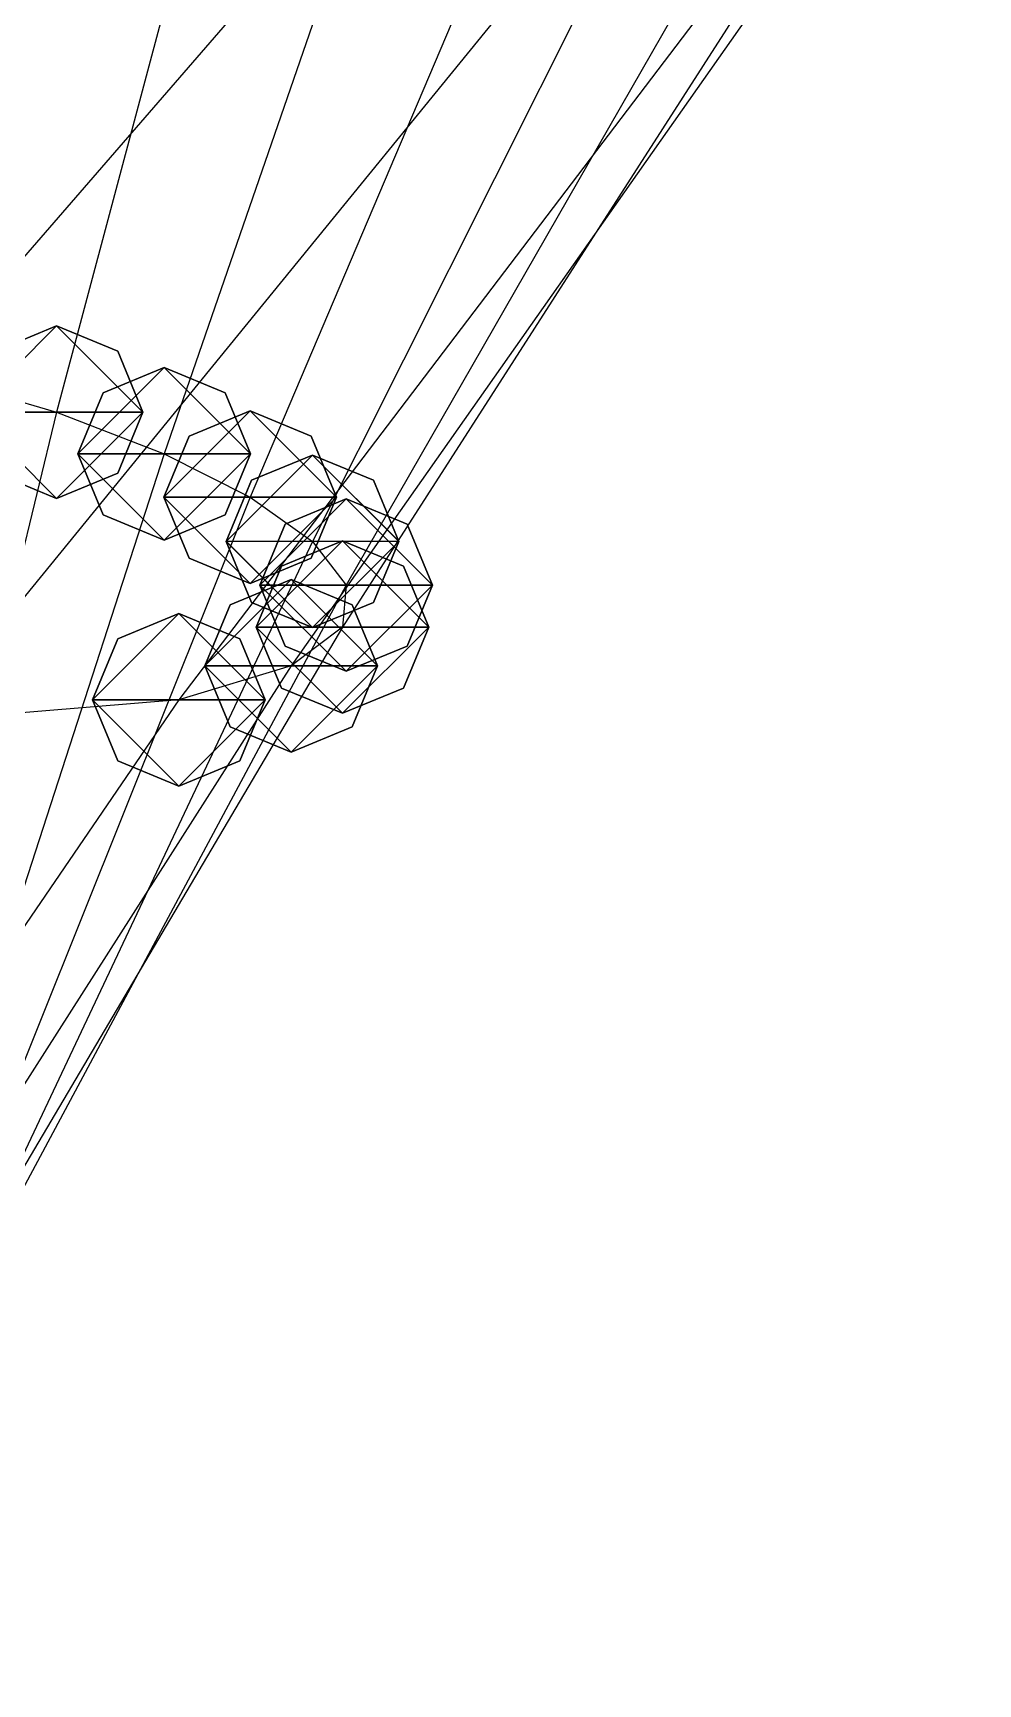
# Model space of a CAD drawing. Header units: metres. Extents: x -59 to 99, y -54 to 55.
# Drawn here: x 25.87 to 36.82, y -29.39 to -10.26 of the extents above; entities that cross this region are included whole.
import ezdxf

# ---------------------------------------------------------------- set-up
doc = ezdxf.new("R2010")
doc.units = ezdxf.units.M

msp = doc.modelspace()

# ---------------------------------------------------------------- linework, layer by layer
for p, q in [((29.10085, -3.53545, -202.7297), (26.142199, -14.653076, -203.01334)), ((31.244015, -3.9780731, -196.3892), (27.388453, -15.134903, -196.11154)), ((33.139343, -4.443886, -189.7119), (28.38472, -15.638008, -188.90099)), ((34.739143, -4.9197845, -182.89546), (29.107183, -16.149452, -181.57664)), ((35.963688, -5.3925095, -176.12723), (29.495657, -16.656006, -174.32654)), ((36.70185, -5.84824, -169.59656), (29.455252, -17.14273, -167.35545)), ((36.817566, -6.2733307, -163.50204), (28.858372, -17.592667, -160.90729)), ((36.171356, -6.654438, -158.0419), (27.556458, -17.986053, -155.27017)), ((36.171356, -6.654438, -158.0419), (27.556458, -17.986053, -155.27017)), ((33.809322, -6.9254875, -154.161), (24.594818, -18.228828, -151.794)), ((30.706795, -7.145878, -150.99583), (20.948685, -18.409348, -149.20023)), ((26.142199, -13.653076, -203.01317), (25.435091, -13.94597, -203.01321)), ((26.142199, -13.653076, -203.01317), (25.435091, -13.94597, -203.01321)), ((26.142199, -13.653076, -203.01317), (25.435091, -13.94597, -203.01321)), ((26.142199, -13.653076, -203.01317), (25.435091, -13.94597, -203.01321)), ((26.849306, -13.94597, -203.01321), (26.142199, -13.653076, -203.01317)), ((26.849306, -13.94597, -203.01321), (26.142199, -13.653076, -203.01317)), ((26.849306, -13.94597, -203.01321), (26.142199, -13.653076, -203.01317)), ((26.849306, -13.94597, -203.01321), (26.142199, -13.653076, -203.01317)), ((27.142199, -14.653076, -203.01334), (26.849306, -13.94597, -203.01321)), ((27.142199, -14.653076, -203.01334), (26.849306, -13.94597, -203.01321)), ((27.142199, -14.653076, -203.01334), (26.849306, -13.94597, -203.01321)), ((27.142199, -14.653076, -203.01334), (26.849306, -13.94597, -203.01321)), ((27.388453, -14.134903, -196.11137), (26.681345, -14.427796, -196.11142)), ((27.388453, -14.134903, -196.11137), (26.681345, -14.427796, -196.11142)), ((27.388453, -14.134903, -196.11137), (26.681345, -14.427796, -196.11142)), ((27.388453, -14.134903, -196.11137), (26.681345, -14.427796, -196.11142)), ((28.09556, -14.427796, -196.11142), (27.388453, -14.134903, -196.11137)), ((28.09556, -14.427796, -196.11142), (27.388453, -14.134903, -196.11137)), ((28.09556, -14.427796, -196.11142), (27.388453, -14.134903, -196.11137)), ((28.09556, -14.427796, -196.11142), (27.388453, -14.134903, -196.11137)), ((24.628006, -14.207855, -209.383), (26.142199, -14.653076, -203.01334)), ((26.681345, -14.427796, -196.11142), (26.388453, -15.134903, -196.11154)), ((26.681345, -14.427796, -196.11142), (26.388453, -15.134903, -196.11154)), ((26.681345, -14.427796, -196.11142), (26.388453, -15.134903, -196.11154)), ((26.681345, -14.427796, -196.11142), (26.388453, -15.134903, -196.11154)), ((28.388453, -15.134903, -196.11154), (28.09556, -14.427796, -196.11142)), ((28.388453, -15.134903, -196.11154), (28.09556, -14.427796, -196.11142)), ((28.388453, -15.134903, -196.11154), (28.09556, -14.427796, -196.11142)), ((28.388453, -15.134903, -196.11154), (28.09556, -14.427796, -196.11142)), ((26.142199, -14.653076, -203.01334), (23.448814, -25.732239, -203.83038)), ((26.142199, -14.653076, -203.01334), (27.388453, -15.134903, -196.11154)), ((26.849306, -15.360183, -203.01346), (27.142199, -14.653076, -203.01334)), ((26.849306, -15.360183, -203.01346), (27.142199, -14.653076, -203.01334)), ((26.849306, -15.360183, -203.01346), (27.142199, -14.653076, -203.01334)), ((26.849306, -15.360183, -203.01346), (27.142199, -14.653076, -203.01334)), ((28.38472, -14.638008, -188.90082), (27.677612, -14.930902, -188.90086)), ((28.38472, -14.638008, -188.90082), (27.677612, -14.930902, -188.90086)), ((28.38472, -14.638008, -188.90082), (27.677612, -14.930902, -188.90086)), ((28.38472, -14.638008, -188.90082), (27.677612, -14.930902, -188.90086)), ((29.091827, -14.930902, -188.90086), (28.38472, -14.638008, -188.90082)), ((29.091827, -14.930902, -188.90086), (28.38472, -14.638008, -188.90082)), ((29.091827, -14.930902, -188.90086), (28.38472, -14.638008, -188.90082)), ((29.091827, -14.930902, -188.90086), (28.38472, -14.638008, -188.90082)), ((27.677612, -14.930902, -188.90086), (27.38472, -15.638008, -188.90099)), ((27.677612, -14.930902, -188.90086), (27.38472, -15.638008, -188.90099)), ((27.677612, -14.930902, -188.90086), (27.38472, -15.638008, -188.90099)), ((27.677612, -14.930902, -188.90086), (27.38472, -15.638008, -188.90099)), ((29.38472, -15.638008, -188.90099), (29.091827, -14.930902, -188.90086)), ((29.38472, -15.638008, -188.90099), (29.091827, -14.930902, -188.90086)), ((29.38472, -15.638008, -188.90099), (29.091827, -14.930902, -188.90086)), ((29.38472, -15.638008, -188.90099), (29.091827, -14.930902, -188.90086)), ((27.388453, -15.134903, -196.11154), (23.780422, -26.268799, -196.1437)), ((26.388453, -15.134903, -196.11154), (26.681345, -15.84201, -196.11166)), ((26.388453, -15.134903, -196.11154), (26.681345, -15.84201, -196.11166)), ((26.388453, -15.134903, -196.11154), (26.681345, -15.84201, -196.11166)), ((26.388453, -15.134903, -196.11154), (26.681345, -15.84201, -196.11166)), ((27.388453, -15.134903, -196.11154), (28.38472, -15.638008, -188.90099)), ((28.09556, -15.84201, -196.11166), (28.388453, -15.134903, -196.11154)), ((28.09556, -15.84201, -196.11166), (28.388453, -15.134903, -196.11154)), ((28.09556, -15.84201, -196.11166), (28.388453, -15.134903, -196.11154)), ((28.09556, -15.84201, -196.11166), (28.388453, -15.134903, -196.11154)), ((29.107183, -15.149452, -181.57648), (28.400076, -15.442346, -181.57652)), ((29.107183, -15.149452, -181.57648), (28.400076, -15.442346, -181.57652)), ((29.107183, -15.149452, -181.57648), (28.400076, -15.442346, -181.57652)), ((29.107183, -15.149452, -181.57648), (28.400076, -15.442346, -181.57652)), ((29.814291, -15.442346, -181.57652), (29.107183, -15.149452, -181.57648)), ((29.814291, -15.442346, -181.57652), (29.107183, -15.149452, -181.57648)), ((29.814291, -15.442346, -181.57652), (29.107183, -15.149452, -181.57648)), ((29.814291, -15.442346, -181.57652), (29.107183, -15.149452, -181.57648)), ((25.435091, -15.360183, -203.01346), (26.142199, -15.653076, -203.0135)), ((25.435091, -15.360183, -203.01346), (26.142199, -15.653076, -203.0135)), ((25.435091, -15.360183, -203.01346), (26.142199, -15.653076, -203.0135)), ((25.435091, -15.360183, -203.01346), (26.142199, -15.653076, -203.0135)), ((26.142199, -15.653076, -203.0135), (26.849306, -15.360183, -203.01346)), ((26.142199, -15.653076, -203.0135), (26.849306, -15.360183, -203.01346)), ((26.142199, -15.653076, -203.0135), (26.849306, -15.360183, -203.01346)), ((26.142199, -15.653076, -203.0135), (26.849306, -15.360183, -203.01346)), ((28.400076, -15.442346, -181.57652), (28.107183, -16.149452, -181.57664)), ((28.400076, -15.442346, -181.57652), (28.107183, -16.149452, -181.57664)), ((28.400076, -15.442346, -181.57652), (28.107183, -16.149452, -181.57664)), ((28.400076, -15.442346, -181.57652), (28.107183, -16.149452, -181.57664)), ((30.107183, -16.149452, -181.57664), (29.814291, -15.442346, -181.57652)), ((30.107183, -16.149452, -181.57664), (29.814291, -15.442346, -181.57652)), ((30.107183, -16.149452, -181.57664), (29.814291, -15.442346, -181.57652)), ((30.107183, -16.149452, -181.57664), (29.814291, -15.442346, -181.57652)), ((28.38472, -15.638008, -188.90099), (23.901936, -26.82286, -188.20477)), ((27.38472, -15.638008, -188.90099), (27.677612, -16.345116, -188.90111)), ((27.38472, -15.638008, -188.90099), (27.677612, -16.345116, -188.90111)), ((27.38472, -15.638008, -188.90099), (27.677612, -16.345116, -188.90111)), ((27.38472, -15.638008, -188.90099), (27.677612, -16.345116, -188.90111)), ((28.38472, -15.638008, -188.90099), (29.107183, -16.149452, -181.57664)), ((29.495657, -15.656006, -174.32637), (28.78855, -15.948899, -174.32642)), ((29.495657, -15.656006, -174.32637), (28.78855, -15.948899, -174.32642)), ((29.495657, -15.656006, -174.32637), (28.78855, -15.948899, -174.32642)), ((29.495657, -15.656006, -174.32637), (28.78855, -15.948899, -174.32642)), ((29.091827, -16.345116, -188.90111), (29.38472, -15.638008, -188.90099)), ((29.091827, -16.345116, -188.90111), (29.38472, -15.638008, -188.90099)), ((29.091827, -16.345116, -188.90111), (29.38472, -15.638008, -188.90099)), ((29.091827, -16.345116, -188.90111), (29.38472, -15.638008, -188.90099)), ((30.202765, -15.948899, -174.32642), (29.495657, -15.656006, -174.32637)), ((30.202765, -15.948899, -174.32642), (29.495657, -15.656006, -174.32637)), ((30.202765, -15.948899, -174.32642), (29.495657, -15.656006, -174.32637)), ((30.202765, -15.948899, -174.32642), (29.495657, -15.656006, -174.32637)), ((26.681345, -15.84201, -196.11166), (27.388453, -16.134903, -196.11171)), ((26.681345, -15.84201, -196.11166), (27.388453, -16.134903, -196.11171)), ((26.681345, -15.84201, -196.11166), (27.388453, -16.134903, -196.11171)), ((26.681345, -15.84201, -196.11166), (27.388453, -16.134903, -196.11171)), ((27.388453, -16.134903, -196.11171), (28.09556, -15.84201, -196.11166)), ((27.388453, -16.134903, -196.11171), (28.09556, -15.84201, -196.11166)), ((27.388453, -16.134903, -196.11171), (28.09556, -15.84201, -196.11166)), ((27.388453, -16.134903, -196.11171), (28.09556, -15.84201, -196.11166)), ((28.78855, -15.948899, -174.32642), (28.495657, -16.656006, -174.32654)), ((28.78855, -15.948899, -174.32642), (28.495657, -16.656006, -174.32654)), ((28.78855, -15.948899, -174.32642), (28.495657, -16.656006, -174.32654)), ((28.78855, -15.948899, -174.32642), (28.495657, -16.656006, -174.32654)), ((30.495657, -16.656006, -174.32654), (30.202765, -15.948899, -174.32642)), ((30.495657, -16.656006, -174.32654), (30.202765, -15.948899, -174.32642)), ((30.495657, -16.656006, -174.32654), (30.202765, -15.948899, -174.32642)), ((30.495657, -16.656006, -174.32654), (30.202765, -15.948899, -174.32642)), ((29.107183, -16.149452, -181.57664), (23.807785, -27.383057, -180.18442)), ((28.107183, -16.149452, -181.57664), (28.400076, -16.85656, -181.57677)), ((28.107183, -16.149452, -181.57664), (28.400076, -16.85656, -181.57677)), ((28.107183, -16.149452, -181.57664), (28.400076, -16.85656, -181.57677)), ((28.107183, -16.149452, -181.57664), (28.400076, -16.85656, -181.57677)), ((29.455252, -16.14273, -167.35529), (28.748144, -16.435623, -167.35533)), ((29.455252, -16.14273, -167.35529), (28.748144, -16.435623, -167.35533)), ((29.455252, -16.14273, -167.35529), (28.748144, -16.435623, -167.35533)), ((29.455252, -16.14273, -167.35529), (28.748144, -16.435623, -167.35533)), ((29.107183, -16.149452, -181.57664), (29.495657, -16.656006, -174.32654)), ((30.16236, -16.435623, -167.35533), (29.455252, -16.14273, -167.35529)), ((30.16236, -16.435623, -167.35533), (29.455252, -16.14273, -167.35529)), ((30.16236, -16.435623, -167.35533), (29.455252, -16.14273, -167.35529)), ((30.16236, -16.435623, -167.35533), (29.455252, -16.14273, -167.35529)), ((29.814291, -16.85656, -181.57677), (30.107183, -16.149452, -181.57664)), ((29.814291, -16.85656, -181.57677), (30.107183, -16.149452, -181.57664)), ((29.814291, -16.85656, -181.57677), (30.107183, -16.149452, -181.57664)), ((29.814291, -16.85656, -181.57677), (30.107183, -16.149452, -181.57664)), ((27.677612, -16.345116, -188.90111), (28.38472, -16.638008, -188.90115)), ((27.677612, -16.345116, -188.90111), (28.38472, -16.638008, -188.90115)), ((27.677612, -16.345116, -188.90111), (28.38472, -16.638008, -188.90115)), ((27.677612, -16.345116, -188.90111), (28.38472, -16.638008, -188.90115)), ((28.38472, -16.638008, -188.90115), (29.091827, -16.345116, -188.90111)), ((28.38472, -16.638008, -188.90115), (29.091827, -16.345116, -188.90111)), ((28.38472, -16.638008, -188.90115), (29.091827, -16.345116, -188.90111)), ((28.38472, -16.638008, -188.90115), (29.091827, -16.345116, -188.90111)), ((28.748144, -16.435623, -167.35533), (28.455252, -17.14273, -167.35545)), ((28.748144, -16.435623, -167.35533), (28.455252, -17.14273, -167.35545)), ((28.748144, -16.435623, -167.35533), (28.455252, -17.14273, -167.35545)), ((28.748144, -16.435623, -167.35533), (28.455252, -17.14273, -167.35545)), ((30.455252, -17.14273, -167.35545), (30.16236, -16.435623, -167.35533)), ((30.455252, -17.14273, -167.35545), (30.16236, -16.435623, -167.35533)), ((30.455252, -17.14273, -167.35545), (30.16236, -16.435623, -167.35533)), ((30.455252, -17.14273, -167.35545), (30.16236, -16.435623, -167.35533)), ((28.858372, -16.592667, -160.90712), (28.151264, -16.88556, -160.90717)), ((28.858372, -16.592667, -160.90712), (28.151264, -16.88556, -160.90717)), ((28.858372, -16.592667, -160.90712), (28.151264, -16.88556, -160.90717)), ((28.858372, -16.592667, -160.90712), (28.151264, -16.88556, -160.90717)), ((29.56548, -16.88556, -160.90717), (28.858372, -16.592667, -160.90712)), ((29.56548, -16.88556, -160.90717), (28.858372, -16.592667, -160.90712)), ((29.56548, -16.88556, -160.90717), (28.858372, -16.592667, -160.90712)), ((29.56548, -16.88556, -160.90717), (28.858372, -16.592667, -160.90712)), ((29.495657, -16.656006, -174.32654), (23.455479, -27.937767, -172.24756)), ((28.495657, -16.656006, -174.32654), (28.78855, -17.363113, -174.32666)), ((28.495657, -16.656006, -174.32654), (28.78855, -17.363113, -174.32666)), ((28.495657, -16.656006, -174.32654), (28.78855, -17.363113, -174.32666)), ((28.495657, -16.656006, -174.32654), (28.78855, -17.363113, -174.32666)), ((29.495657, -16.656006, -174.32654), (29.455252, -17.14273, -167.35545)), ((30.202765, -17.363113, -174.32666), (30.495657, -16.656006, -174.32654)), ((30.202765, -17.363113, -174.32666), (30.495657, -16.656006, -174.32654)), ((30.202765, -17.363113, -174.32666), (30.495657, -16.656006, -174.32654)), ((30.202765, -17.363113, -174.32666), (30.495657, -16.656006, -174.32654)), ((27.556458, -16.986053, -155.27), (26.84935, -17.278946, -155.27005)), ((27.556458, -16.986053, -155.27), (26.84935, -17.278946, -155.27005)), ((27.556458, -16.986053, -155.27), (26.84935, -17.278946, -155.27005)), ((27.556458, -16.986053, -155.27), (26.84935, -17.278946, -155.27005)), ((27.556458, -16.986053, -155.27), (26.84935, -17.278946, -155.27005)), ((27.556458, -16.986053, -155.27), (26.84935, -17.278946, -155.27005)), ((28.263565, -17.278946, -155.27005), (27.556458, -16.986053, -155.27)), ((28.263565, -17.278946, -155.27005), (27.556458, -16.986053, -155.27)), ((28.263565, -17.278946, -155.27005), (27.556458, -16.986053, -155.27)), ((28.263565, -17.278946, -155.27005), (27.556458, -16.986053, -155.27)), ((28.263565, -17.278946, -155.27005), (27.556458, -16.986053, -155.27)), ((28.263565, -17.278946, -155.27005), (27.556458, -16.986053, -155.27)), ((28.151264, -16.88556, -160.90717), (27.858372, -17.592667, -160.90729)), ((28.151264, -16.88556, -160.90717), (27.858372, -17.592667, -160.90729)), ((28.151264, -16.88556, -160.90717), (27.858372, -17.592667, -160.90729)), ((28.151264, -16.88556, -160.90717), (27.858372, -17.592667, -160.90729)), ((28.400076, -16.85656, -181.57677), (29.107183, -17.149452, -181.57681)), ((28.400076, -16.85656, -181.57677), (29.107183, -17.149452, -181.57681)), ((28.400076, -16.85656, -181.57677), (29.107183, -17.149452, -181.57681)), ((28.400076, -16.85656, -181.57677), (29.107183, -17.149452, -181.57681)), ((29.107183, -17.149452, -181.57681), (29.814291, -16.85656, -181.57677)), ((29.107183, -17.149452, -181.57681), (29.814291, -16.85656, -181.57677)), ((29.107183, -17.149452, -181.57681), (29.814291, -16.85656, -181.57677)), ((29.107183, -17.149452, -181.57681), (29.814291, -16.85656, -181.57677)), ((29.858372, -17.592667, -160.90729), (29.56548, -16.88556, -160.90717)), ((29.858372, -17.592667, -160.90729), (29.56548, -16.88556, -160.90717)), ((29.858372, -17.592667, -160.90729), (29.56548, -16.88556, -160.90717)), ((29.858372, -17.592667, -160.90729), (29.56548, -16.88556, -160.90717)), ((29.455252, -17.14273, -167.35545), (22.7644, -28.472649, -164.59225)), ((28.455252, -17.14273, -167.35545), (28.748144, -17.849838, -167.35558)), ((28.455252, -17.14273, -167.35545), (28.748144, -17.849838, -167.35558)), ((28.455252, -17.14273, -167.35545), (28.748144, -17.849838, -167.35558)), ((28.455252, -17.14273, -167.35545), (28.748144, -17.849838, -167.35558)), ((29.455252, -17.14273, -167.35545), (28.858372, -17.592667, -160.90729)), ((30.16236, -17.849838, -167.35558), (30.455252, -17.14273, -167.35545)), ((30.16236, -17.849838, -167.35558), (30.455252, -17.14273, -167.35545)), ((30.16236, -17.849838, -167.35558), (30.455252, -17.14273, -167.35545)), ((30.16236, -17.849838, -167.35558), (30.455252, -17.14273, -167.35545)), ((26.84935, -17.278946, -155.27005), (26.556458, -17.986053, -155.27017)), ((26.84935, -17.278946, -155.27005), (26.556458, -17.986053, -155.27017)), ((26.84935, -17.278946, -155.27005), (26.556458, -17.986053, -155.27017)), ((26.84935, -17.278946, -155.27005), (26.556458, -17.986053, -155.27017)), ((26.84935, -17.278946, -155.27005), (26.556458, -17.986053, -155.27017)), ((26.84935, -17.278946, -155.27005), (26.556458, -17.986053, -155.27017)), ((28.556458, -17.986053, -155.27017), (28.263565, -17.278946, -155.27005)), ((28.556458, -17.986053, -155.27017), (28.263565, -17.278946, -155.27005)), ((28.556458, -17.986053, -155.27017), (28.263565, -17.278946, -155.27005)), ((28.556458, -17.986053, -155.27017), (28.263565, -17.278946, -155.27005)), ((28.556458, -17.986053, -155.27017), (28.263565, -17.278946, -155.27005)), ((28.556458, -17.986053, -155.27017), (28.263565, -17.278946, -155.27005)), ((28.78855, -17.363113, -174.32666), (29.495657, -17.656006, -174.3267)), ((28.78855, -17.363113, -174.32666), (29.495657, -17.656006, -174.3267)), ((28.78855, -17.363113, -174.32666), (29.495657, -17.656006, -174.3267)), ((28.78855, -17.363113, -174.32666), (29.495657, -17.656006, -174.3267)), ((29.495657, -17.656006, -174.3267), (30.202765, -17.363113, -174.32666)), ((29.495657, -17.656006, -174.3267), (30.202765, -17.363113, -174.32666)), ((29.495657, -17.656006, -174.3267), (30.202765, -17.363113, -174.32666)), ((29.495657, -17.656006, -174.3267), (30.202765, -17.363113, -174.32666)), ((28.858372, -17.592667, -160.90729), (21.603786, -28.967758, -157.50235)), ((28.858372, -17.592667, -160.90729), (27.556458, -17.986053, -155.27017)), ((27.858372, -17.592667, -160.90729), (28.151264, -18.299774, -160.90741)), ((27.858372, -17.592667, -160.90729), (28.151264, -18.299774, -160.90741)), ((27.858372, -17.592667, -160.90729), (28.151264, -18.299774, -160.90741)), ((27.858372, -17.592667, -160.90729), (28.151264, -18.299774, -160.90741)), ((29.56548, -18.299774, -160.90741), (29.858372, -17.592667, -160.90729)), ((29.56548, -18.299774, -160.90741), (29.858372, -17.592667, -160.90729)), ((29.56548, -18.299774, -160.90741), (29.858372, -17.592667, -160.90729)), ((29.56548, -18.299774, -160.90741), (29.858372, -17.592667, -160.90729)), ((27.556458, -17.986053, -155.27017), (19.771343, -29.39254, -151.4184)), ((27.556458, -17.986053, -155.27017), (19.771343, -29.39254, -151.4184)), ((27.556458, -17.986053, -155.27017), (24.594818, -18.228828, -151.794)), ((26.556458, -17.986053, -155.27017), (26.84935, -18.693161, -155.2703)), ((26.556458, -17.986053, -155.27017), (26.84935, -18.693161, -155.2703)), ((26.556458, -17.986053, -155.27017), (26.84935, -18.693161, -155.2703)), ((26.556458, -17.986053, -155.27017), (26.84935, -18.693161, -155.2703)), ((26.556458, -17.986053, -155.27017), (26.84935, -18.693161, -155.2703)), ((26.556458, -17.986053, -155.27017), (26.84935, -18.693161, -155.2703)), ((28.263565, -18.693161, -155.2703), (28.556458, -17.986053, -155.27017)), ((28.263565, -18.693161, -155.2703), (28.556458, -17.986053, -155.27017)), ((28.263565, -18.693161, -155.2703), (28.556458, -17.986053, -155.27017)), ((28.263565, -18.693161, -155.2703), (28.556458, -17.986053, -155.27017)), ((28.263565, -18.693161, -155.2703), (28.556458, -17.986053, -155.27017)), ((28.263565, -18.693161, -155.2703), (28.556458, -17.986053, -155.27017)), ((28.748144, -17.849838, -167.35558), (29.455252, -18.14273, -167.35562)), ((28.748144, -17.849838, -167.35558), (29.455252, -18.14273, -167.35562)), ((28.748144, -17.849838, -167.35558), (29.455252, -18.14273, -167.35562)), ((28.748144, -17.849838, -167.35558), (29.455252, -18.14273, -167.35562)), ((29.455252, -18.14273, -167.35562), (30.16236, -17.849838, -167.35558)), ((29.455252, -18.14273, -167.35562), (30.16236, -17.849838, -167.35558)), ((29.455252, -18.14273, -167.35562), (30.16236, -17.849838, -167.35558)), ((29.455252, -18.14273, -167.35562), (30.16236, -17.849838, -167.35558)), ((28.151264, -18.299774, -160.90741), (28.858372, -18.592667, -160.90746)), ((28.151264, -18.299774, -160.90741), (28.858372, -18.592667, -160.90746)), ((28.151264, -18.299774, -160.90741), (28.858372, -18.592667, -160.90746)), ((28.151264, -18.299774, -160.90741), (28.858372, -18.592667, -160.90746)), ((28.858372, -18.592667, -160.90746), (29.56548, -18.299774, -160.90741)), ((28.858372, -18.592667, -160.90746), (29.56548, -18.299774, -160.90741)), ((28.858372, -18.592667, -160.90746), (29.56548, -18.299774, -160.90741)), ((28.858372, -18.592667, -160.90746), (29.56548, -18.299774, -160.90741)), ((26.84935, -18.693161, -155.2703), (27.556458, -18.986053, -155.27034)), ((26.84935, -18.693161, -155.2703), (27.556458, -18.986053, -155.27034)), ((26.84935, -18.693161, -155.2703), (27.556458, -18.986053, -155.27034)), ((26.84935, -18.693161, -155.2703), (27.556458, -18.986053, -155.27034)), ((26.84935, -18.693161, -155.2703), (27.556458, -18.986053, -155.27034)), ((26.84935, -18.693161, -155.2703), (27.556458, -18.986053, -155.27034)), ((27.556458, -18.986053, -155.27034), (28.263565, -18.693161, -155.2703)), ((27.556458, -18.986053, -155.27034), (28.263565, -18.693161, -155.2703)), ((27.556458, -18.986053, -155.27034), (28.263565, -18.693161, -155.2703)), ((27.556458, -18.986053, -155.27034), (28.263565, -18.693161, -155.2703)), ((27.556458, -18.986053, -155.27034), (28.263565, -18.693161, -155.2703)), ((27.556458, -18.986053, -155.27034), (28.263565, -18.693161, -155.2703))]:
    msp.add_line(p, q)
for points in [[(25.142199, -14.653076, -203.01334), (25.435091, -13.94597, -203.01321), (26.142199, -13.653076, -203.01317), (26.142298, -13.652976, -203.01306)], [(25.142199, -14.653076, -203.01334), (25.435091, -13.94597, -203.01321), (26.142199, -13.653076, -203.01317), (26.142298, -13.652976, -203.01306)], [(25.142199, -14.653076, -203.01334), (25.435091, -13.94597, -203.01321), (26.142199, -13.653076, -203.01317), (26.142298, -13.652976, -203.01306)], [(25.142199, -14.653076, -203.01334), (25.435091, -13.94597, -203.01321), (26.142199, -13.653076, -203.01317), (26.142298, -13.652976, -203.01306)], [(25.142199, -14.653076, -203.01334), (26.142199, -13.653076, -203.01317), (27.142199, -14.653076, -203.01334), (27.142298, -14.652976, -203.01323)], [(25.142199, -14.653076, -203.01334), (26.142199, -13.653076, -203.01317), (27.142199, -14.653076, -203.01334), (27.142298, -14.652976, -203.01323)], [(25.142199, -14.653076, -203.01334), (26.142199, -13.653076, -203.01317), (27.142199, -14.653076, -203.01334), (27.142298, -14.652976, -203.01323)], [(25.142199, -14.653076, -203.01334), (26.142199, -13.653076, -203.01317), (27.142199, -14.653076, -203.01334), (27.142298, -14.652976, -203.01323)], [(26.142199, -13.653076, -203.01317), (26.849306, -13.94597, -203.01321), (27.142199, -14.653076, -203.01334), (27.142298, -14.652976, -203.01323)], [(26.142199, -13.653076, -203.01317), (26.849306, -13.94597, -203.01321), (27.142199, -14.653076, -203.01334), (27.142298, -14.652976, -203.01323)], [(26.142199, -13.653076, -203.01317), (26.849306, -13.94597, -203.01321), (27.142199, -14.653076, -203.01334), (27.142298, -14.652976, -203.01323)], [(26.142199, -13.653076, -203.01317), (26.849306, -13.94597, -203.01321), (27.142199, -14.653076, -203.01334), (27.142298, -14.652976, -203.01323)], [(26.388453, -15.134903, -196.11154), (26.681345, -14.427796, -196.11142), (27.388453, -14.134903, -196.11137), (27.388552, -14.134803, -196.11127)], [(26.388453, -15.134903, -196.11154), (26.681345, -14.427796, -196.11142), (27.388453, -14.134903, -196.11137), (27.388552, -14.134803, -196.11127)], [(26.388453, -15.134903, -196.11154), (26.681345, -14.427796, -196.11142), (27.388453, -14.134903, -196.11137), (27.388552, -14.134803, -196.11127)], [(26.388453, -15.134903, -196.11154), (26.681345, -14.427796, -196.11142), (27.388453, -14.134903, -196.11137), (27.388552, -14.134803, -196.11127)], [(26.388453, -15.134903, -196.11154), (27.388453, -14.134903, -196.11137), (28.388453, -15.134903, -196.11154), (28.388552, -15.134803, -196.11143)], [(26.388453, -15.134903, -196.11154), (27.388453, -14.134903, -196.11137), (28.388453, -15.134903, -196.11154), (28.388552, -15.134803, -196.11143)], [(26.388453, -15.134903, -196.11154), (27.388453, -14.134903, -196.11137), (28.388453, -15.134903, -196.11154), (28.388552, -15.134803, -196.11143)], [(26.388453, -15.134903, -196.11154), (27.388453, -14.134903, -196.11137), (28.388453, -15.134903, -196.11154), (28.388552, -15.134803, -196.11143)], [(27.388453, -14.134903, -196.11137), (28.09556, -14.427796, -196.11142), (28.388453, -15.134903, -196.11154), (28.388552, -15.134803, -196.11143)], [(27.388453, -14.134903, -196.11137), (28.09556, -14.427796, -196.11142), (28.388453, -15.134903, -196.11154), (28.388552, -15.134803, -196.11143)], [(27.388453, -14.134903, -196.11137), (28.09556, -14.427796, -196.11142), (28.388453, -15.134903, -196.11154), (28.388552, -15.134803, -196.11143)], [(27.388453, -14.134903, -196.11137), (28.09556, -14.427796, -196.11142), (28.388453, -15.134903, -196.11154), (28.388552, -15.134803, -196.11143)], [(26.142199, -15.653076, -203.0135), (25.435091, -15.360183, -203.01346), (25.142199, -14.653076, -203.01334), (25.142298, -14.652976, -203.01323)], [(27.142199, -14.653076, -203.01334), (26.142199, -15.653076, -203.0135), (25.142199, -14.653076, -203.01334), (25.142298, -14.652976, -203.01323)], [(26.142199, -15.653076, -203.0135), (25.435091, -15.360183, -203.01346), (25.142199, -14.653076, -203.01334), (25.142298, -14.652976, -203.01323)], [(27.142199, -14.653076, -203.01334), (26.142199, -15.653076, -203.0135), (25.142199, -14.653076, -203.01334), (25.142298, -14.652976, -203.01323)], [(26.142199, -15.653076, -203.0135), (25.435091, -15.360183, -203.01346), (25.142199, -14.653076, -203.01334), (25.142298, -14.652976, -203.01323)], [(27.142199, -14.653076, -203.01334), (26.142199, -15.653076, -203.0135), (25.142199, -14.653076, -203.01334), (25.142298, -14.652976, -203.01323)], [(26.142199, -15.653076, -203.0135), (25.435091, -15.360183, -203.01346), (25.142199, -14.653076, -203.01334), (25.142298, -14.652976, -203.01323)], [(27.142199, -14.653076, -203.01334), (26.142199, -15.653076, -203.0135), (25.142199, -14.653076, -203.01334), (25.142298, -14.652976, -203.01323)], [(27.142199, -14.653076, -203.01334), (26.849306, -15.360183, -203.01346), (26.142199, -15.653076, -203.0135), (26.142298, -15.652976, -203.0134)], [(27.142199, -14.653076, -203.01334), (26.849306, -15.360183, -203.01346), (26.142199, -15.653076, -203.0135), (26.142298, -15.652976, -203.0134)], [(27.142199, -14.653076, -203.01334), (26.849306, -15.360183, -203.01346), (26.142199, -15.653076, -203.0135), (26.142298, -15.652976, -203.0134)], [(27.142199, -14.653076, -203.01334), (26.849306, -15.360183, -203.01346), (26.142199, -15.653076, -203.0135), (26.142298, -15.652976, -203.0134)], [(27.38472, -15.638008, -188.90099), (27.677612, -14.930902, -188.90086), (28.38472, -14.638008, -188.90082), (28.384819, -14.637908, -188.90071)], [(27.38472, -15.638008, -188.90099), (27.677612, -14.930902, -188.90086), (28.38472, -14.638008, -188.90082), (28.384819, -14.637908, -188.90071)], [(27.38472, -15.638008, -188.90099), (27.677612, -14.930902, -188.90086), (28.38472, -14.638008, -188.90082), (28.384819, -14.637908, -188.90071)], [(27.38472, -15.638008, -188.90099), (27.677612, -14.930902, -188.90086), (28.38472, -14.638008, -188.90082), (28.384819, -14.637908, -188.90071)], [(27.38472, -15.638008, -188.90099), (28.38472, -14.638008, -188.90082), (29.38472, -15.638008, -188.90099), (29.384819, -15.637908, -188.90088)], [(27.38472, -15.638008, -188.90099), (28.38472, -14.638008, -188.90082), (29.38472, -15.638008, -188.90099), (29.384819, -15.637908, -188.90088)], [(27.38472, -15.638008, -188.90099), (28.38472, -14.638008, -188.90082), (29.38472, -15.638008, -188.90099), (29.384819, -15.637908, -188.90088)], [(27.38472, -15.638008, -188.90099), (28.38472, -14.638008, -188.90082), (29.38472, -15.638008, -188.90099), (29.384819, -15.637908, -188.90088)], [(28.38472, -14.638008, -188.90082), (29.091827, -14.930902, -188.90086), (29.38472, -15.638008, -188.90099), (29.384819, -15.637908, -188.90088)], [(28.38472, -14.638008, -188.90082), (29.091827, -14.930902, -188.90086), (29.38472, -15.638008, -188.90099), (29.384819, -15.637908, -188.90088)], [(28.38472, -14.638008, -188.90082), (29.091827, -14.930902, -188.90086), (29.38472, -15.638008, -188.90099), (29.384819, -15.637908, -188.90088)], [(28.38472, -14.638008, -188.90082), (29.091827, -14.930902, -188.90086), (29.38472, -15.638008, -188.90099), (29.384819, -15.637908, -188.90088)], [(27.388453, -16.134903, -196.11171), (26.681345, -15.84201, -196.11166), (26.388453, -15.134903, -196.11154), (26.388552, -15.134803, -196.11143)], [(28.388453, -15.134903, -196.11154), (27.388453, -16.134903, -196.11171), (26.388453, -15.134903, -196.11154), (26.388552, -15.134803, -196.11143)], [(27.388453, -16.134903, -196.11171), (26.681345, -15.84201, -196.11166), (26.388453, -15.134903, -196.11154), (26.388552, -15.134803, -196.11143)], [(28.388453, -15.134903, -196.11154), (27.388453, -16.134903, -196.11171), (26.388453, -15.134903, -196.11154), (26.388552, -15.134803, -196.11143)], [(27.388453, -16.134903, -196.11171), (26.681345, -15.84201, -196.11166), (26.388453, -15.134903, -196.11154), (26.388552, -15.134803, -196.11143)], [(28.388453, -15.134903, -196.11154), (27.388453, -16.134903, -196.11171), (26.388453, -15.134903, -196.11154), (26.388552, -15.134803, -196.11143)], [(27.388453, -16.134903, -196.11171), (26.681345, -15.84201, -196.11166), (26.388453, -15.134903, -196.11154), (26.388552, -15.134803, -196.11143)], [(28.388453, -15.134903, -196.11154), (27.388453, -16.134903, -196.11171), (26.388453, -15.134903, -196.11154), (26.388552, -15.134803, -196.11143)], [(28.388453, -15.134903, -196.11154), (28.09556, -15.84201, -196.11166), (27.388453, -16.134903, -196.11171), (27.388552, -16.134804, -196.1116)], [(28.388453, -15.134903, -196.11154), (28.09556, -15.84201, -196.11166), (27.388453, -16.134903, -196.11171), (27.388552, -16.134804, -196.1116)], [(28.388453, -15.134903, -196.11154), (28.09556, -15.84201, -196.11166), (27.388453, -16.134903, -196.11171), (27.388552, -16.134804, -196.1116)], [(28.388453, -15.134903, -196.11154), (28.09556, -15.84201, -196.11166), (27.388453, -16.134903, -196.11171), (27.388552, -16.134804, -196.1116)], [(28.107183, -16.149452, -181.57664), (28.400076, -15.442346, -181.57652), (29.107183, -15.149452, -181.57648), (29.107283, -15.149352, -181.57637)], [(28.107183, -16.149452, -181.57664), (28.400076, -15.442346, -181.57652), (29.107183, -15.149452, -181.57648), (29.107283, -15.149352, -181.57637)], [(28.107183, -16.149452, -181.57664), (28.400076, -15.442346, -181.57652), (29.107183, -15.149452, -181.57648), (29.107283, -15.149352, -181.57637)], [(28.107183, -16.149452, -181.57664), (28.400076, -15.442346, -181.57652), (29.107183, -15.149452, -181.57648), (29.107283, -15.149352, -181.57637)], [(28.107183, -16.149452, -181.57664), (29.107183, -15.149452, -181.57648), (30.107183, -16.149452, -181.57664), (30.107283, -16.149353, -181.57654)], [(28.107183, -16.149452, -181.57664), (29.107183, -15.149452, -181.57648), (30.107183, -16.149452, -181.57664), (30.107283, -16.149353, -181.57654)], [(28.107183, -16.149452, -181.57664), (29.107183, -15.149452, -181.57648), (30.107183, -16.149452, -181.57664), (30.107283, -16.149353, -181.57654)], [(28.107183, -16.149452, -181.57664), (29.107183, -15.149452, -181.57648), (30.107183, -16.149452, -181.57664), (30.107283, -16.149353, -181.57654)], [(29.107183, -15.149452, -181.57648), (29.814291, -15.442346, -181.57652), (30.107183, -16.149452, -181.57664), (30.107283, -16.149353, -181.57654)], [(29.107183, -15.149452, -181.57648), (29.814291, -15.442346, -181.57652), (30.107183, -16.149452, -181.57664), (30.107283, -16.149353, -181.57654)], [(29.107183, -15.149452, -181.57648), (29.814291, -15.442346, -181.57652), (30.107183, -16.149452, -181.57664), (30.107283, -16.149353, -181.57654)], [(29.107183, -15.149452, -181.57648), (29.814291, -15.442346, -181.57652), (30.107183, -16.149452, -181.57664), (30.107283, -16.149353, -181.57654)], [(28.38472, -16.638008, -188.90115), (27.677612, -16.345116, -188.90111), (27.38472, -15.638008, -188.90099), (27.384819, -15.637908, -188.90088)], [(29.38472, -15.638008, -188.90099), (28.38472, -16.638008, -188.90115), (27.38472, -15.638008, -188.90099), (27.384819, -15.637908, -188.90088)], [(28.38472, -16.638008, -188.90115), (27.677612, -16.345116, -188.90111), (27.38472, -15.638008, -188.90099), (27.384819, -15.637908, -188.90088)], [(29.38472, -15.638008, -188.90099), (28.38472, -16.638008, -188.90115), (27.38472, -15.638008, -188.90099), (27.384819, -15.637908, -188.90088)], [(28.38472, -16.638008, -188.90115), (27.677612, -16.345116, -188.90111), (27.38472, -15.638008, -188.90099), (27.384819, -15.637908, -188.90088)], [(29.38472, -15.638008, -188.90099), (28.38472, -16.638008, -188.90115), (27.38472, -15.638008, -188.90099), (27.384819, -15.637908, -188.90088)], [(28.38472, -16.638008, -188.90115), (27.677612, -16.345116, -188.90111), (27.38472, -15.638008, -188.90099), (27.384819, -15.637908, -188.90088)], [(29.38472, -15.638008, -188.90099), (28.38472, -16.638008, -188.90115), (27.38472, -15.638008, -188.90099), (27.384819, -15.637908, -188.90088)], [(29.38472, -15.638008, -188.90099), (29.091827, -16.345116, -188.90111), (28.38472, -16.638008, -188.90115), (28.384819, -16.637909, -188.90105)], [(29.38472, -15.638008, -188.90099), (29.091827, -16.345116, -188.90111), (28.38472, -16.638008, -188.90115), (28.384819, -16.637909, -188.90105)], [(29.38472, -15.638008, -188.90099), (29.091827, -16.345116, -188.90111), (28.38472, -16.638008, -188.90115), (28.384819, -16.637909, -188.90105)], [(29.38472, -15.638008, -188.90099), (29.091827, -16.345116, -188.90111), (28.38472, -16.638008, -188.90115), (28.384819, -16.637909, -188.90105)], [(28.495657, -16.656006, -174.32654), (28.78855, -15.948899, -174.32642), (29.495657, -15.656006, -174.32637), (29.495756, -15.655906, -174.32626)], [(28.495657, -16.656006, -174.32654), (28.78855, -15.948899, -174.32642), (29.495657, -15.656006, -174.32637), (29.495756, -15.655906, -174.32626)], [(28.495657, -16.656006, -174.32654), (28.78855, -15.948899, -174.32642), (29.495657, -15.656006, -174.32637), (29.495756, -15.655906, -174.32626)], [(28.495657, -16.656006, -174.32654), (28.78855, -15.948899, -174.32642), (29.495657, -15.656006, -174.32637), (29.495756, -15.655906, -174.32626)], [(28.495657, -16.656006, -174.32654), (29.495657, -15.656006, -174.32637), (30.495657, -16.656006, -174.32654), (30.495756, -16.655907, -174.32643)], [(28.495657, -16.656006, -174.32654), (29.495657, -15.656006, -174.32637), (30.495657, -16.656006, -174.32654), (30.495756, -16.655907, -174.32643)], [(28.495657, -16.656006, -174.32654), (29.495657, -15.656006, -174.32637), (30.495657, -16.656006, -174.32654), (30.495756, -16.655907, -174.32643)], [(28.495657, -16.656006, -174.32654), (29.495657, -15.656006, -174.32637), (30.495657, -16.656006, -174.32654), (30.495756, -16.655907, -174.32643)], [(29.495657, -15.656006, -174.32637), (30.202765, -15.948899, -174.32642), (30.495657, -16.656006, -174.32654), (30.495756, -16.655907, -174.32643)], [(29.495657, -15.656006, -174.32637), (30.202765, -15.948899, -174.32642), (30.495657, -16.656006, -174.32654), (30.495756, -16.655907, -174.32643)], [(29.495657, -15.656006, -174.32637), (30.202765, -15.948899, -174.32642), (30.495657, -16.656006, -174.32654), (30.495756, -16.655907, -174.32643)], [(29.495657, -15.656006, -174.32637), (30.202765, -15.948899, -174.32642), (30.495657, -16.656006, -174.32654), (30.495756, -16.655907, -174.32643)], [(29.107183, -17.149452, -181.57681), (28.400076, -16.85656, -181.57677), (28.107183, -16.149452, -181.57664), (28.107283, -16.149353, -181.57654)], [(30.107183, -16.149452, -181.57664), (29.107183, -17.149452, -181.57681), (28.107183, -16.149452, -181.57664), (28.107283, -16.149353, -181.57654)], [(29.107183, -17.149452, -181.57681), (28.400076, -16.85656, -181.57677), (28.107183, -16.149452, -181.57664), (28.107283, -16.149353, -181.57654)], [(30.107183, -16.149452, -181.57664), (29.107183, -17.149452, -181.57681), (28.107183, -16.149452, -181.57664), (28.107283, -16.149353, -181.57654)], [(29.107183, -17.149452, -181.57681), (28.400076, -16.85656, -181.57677), (28.107183, -16.149452, -181.57664), (28.107283, -16.149353, -181.57654)], [(30.107183, -16.149452, -181.57664), (29.107183, -17.149452, -181.57681), (28.107183, -16.149452, -181.57664), (28.107283, -16.149353, -181.57654)], [(29.107183, -17.149452, -181.57681), (28.400076, -16.85656, -181.57677), (28.107183, -16.149452, -181.57664), (28.107283, -16.149353, -181.57654)], [(30.107183, -16.149452, -181.57664), (29.107183, -17.149452, -181.57681), (28.107183, -16.149452, -181.57664), (28.107283, -16.149353, -181.57654)], [(28.455252, -17.14273, -167.35545), (28.748144, -16.435623, -167.35533), (29.455252, -16.14273, -167.35529), (29.45535, -16.142632, -167.35518)], [(28.455252, -17.14273, -167.35545), (28.748144, -16.435623, -167.35533), (29.455252, -16.14273, -167.35529), (29.45535, -16.142632, -167.35518)], [(28.455252, -17.14273, -167.35545), (28.748144, -16.435623, -167.35533), (29.455252, -16.14273, -167.35529), (29.45535, -16.142632, -167.35518)], [(28.455252, -17.14273, -167.35545), (28.748144, -16.435623, -167.35533), (29.455252, -16.14273, -167.35529), (29.45535, -16.142632, -167.35518)], [(28.455252, -17.14273, -167.35545), (29.455252, -16.14273, -167.35529), (30.455252, -17.14273, -167.35545), (30.45535, -17.142632, -167.35535)], [(28.455252, -17.14273, -167.35545), (29.455252, -16.14273, -167.35529), (30.455252, -17.14273, -167.35545), (30.45535, -17.142632, -167.35535)], [(28.455252, -17.14273, -167.35545), (29.455252, -16.14273, -167.35529), (30.455252, -17.14273, -167.35545), (30.45535, -17.142632, -167.35535)], [(28.455252, -17.14273, -167.35545), (29.455252, -16.14273, -167.35529), (30.455252, -17.14273, -167.35545), (30.45535, -17.142632, -167.35535)], [(30.107183, -16.149452, -181.57664), (29.814291, -16.85656, -181.57677), (29.107183, -17.149452, -181.57681), (29.107283, -17.149353, -181.5767)], [(30.107183, -16.149452, -181.57664), (29.814291, -16.85656, -181.57677), (29.107183, -17.149452, -181.57681), (29.107283, -17.149353, -181.5767)], [(30.107183, -16.149452, -181.57664), (29.814291, -16.85656, -181.57677), (29.107183, -17.149452, -181.57681), (29.107283, -17.149353, -181.5767)], [(30.107183, -16.149452, -181.57664), (29.814291, -16.85656, -181.57677), (29.107183, -17.149452, -181.57681), (29.107283, -17.149353, -181.5767)], [(29.455252, -16.14273, -167.35529), (30.16236, -16.435623, -167.35533), (30.455252, -17.14273, -167.35545), (30.45535, -17.142632, -167.35535)], [(29.455252, -16.14273, -167.35529), (30.16236, -16.435623, -167.35533), (30.455252, -17.14273, -167.35545), (30.45535, -17.142632, -167.35535)], [(29.455252, -16.14273, -167.35529), (30.16236, -16.435623, -167.35533), (30.455252, -17.14273, -167.35545), (30.45535, -17.142632, -167.35535)], [(29.455252, -16.14273, -167.35529), (30.16236, -16.435623, -167.35533), (30.455252, -17.14273, -167.35545), (30.45535, -17.142632, -167.35535)], [(27.858372, -17.592667, -160.90729), (28.151264, -16.88556, -160.90717), (28.858372, -16.592667, -160.90712), (28.85847, -16.592567, -160.90701)], [(27.858372, -17.592667, -160.90729), (28.151264, -16.88556, -160.90717), (28.858372, -16.592667, -160.90712), (28.85847, -16.592567, -160.90701)], [(27.858372, -17.592667, -160.90729), (28.151264, -16.88556, -160.90717), (28.858372, -16.592667, -160.90712), (28.85847, -16.592567, -160.90701)], [(27.858372, -17.592667, -160.90729), (28.151264, -16.88556, -160.90717), (28.858372, -16.592667, -160.90712), (28.85847, -16.592567, -160.90701)], [(27.858372, -17.592667, -160.90729), (28.858372, -16.592667, -160.90712), (29.858372, -17.592667, -160.90729), (29.85847, -17.592567, -160.90718)], [(27.858372, -17.592667, -160.90729), (28.858372, -16.592667, -160.90712), (29.858372, -17.592667, -160.90729), (29.85847, -17.592567, -160.90718)], [(27.858372, -17.592667, -160.90729), (28.858372, -16.592667, -160.90712), (29.858372, -17.592667, -160.90729), (29.85847, -17.592567, -160.90718)], [(27.858372, -17.592667, -160.90729), (28.858372, -16.592667, -160.90712), (29.858372, -17.592667, -160.90729), (29.85847, -17.592567, -160.90718)], [(28.858372, -16.592667, -160.90712), (29.56548, -16.88556, -160.90717), (29.858372, -17.592667, -160.90729), (29.85847, -17.592567, -160.90718)], [(28.858372, -16.592667, -160.90712), (29.56548, -16.88556, -160.90717), (29.858372, -17.592667, -160.90729), (29.85847, -17.592567, -160.90718)], [(28.858372, -16.592667, -160.90712), (29.56548, -16.88556, -160.90717), (29.858372, -17.592667, -160.90729), (29.85847, -17.592567, -160.90718)], [(28.858372, -16.592667, -160.90712), (29.56548, -16.88556, -160.90717), (29.858372, -17.592667, -160.90729), (29.85847, -17.592567, -160.90718)], [(29.495657, -17.656006, -174.3267), (28.78855, -17.363113, -174.32666), (28.495657, -16.656006, -174.32654), (28.495756, -16.655907, -174.32643)], [(30.495657, -16.656006, -174.32654), (29.495657, -17.656006, -174.3267), (28.495657, -16.656006, -174.32654), (28.495756, -16.655907, -174.32643)], [(29.495657, -17.656006, -174.3267), (28.78855, -17.363113, -174.32666), (28.495657, -16.656006, -174.32654), (28.495756, -16.655907, -174.32643)], [(30.495657, -16.656006, -174.32654), (29.495657, -17.656006, -174.3267), (28.495657, -16.656006, -174.32654), (28.495756, -16.655907, -174.32643)], [(29.495657, -17.656006, -174.3267), (28.78855, -17.363113, -174.32666), (28.495657, -16.656006, -174.32654), (28.495756, -16.655907, -174.32643)], [(30.495657, -16.656006, -174.32654), (29.495657, -17.656006, -174.3267), (28.495657, -16.656006, -174.32654), (28.495756, -16.655907, -174.32643)], [(29.495657, -17.656006, -174.3267), (28.78855, -17.363113, -174.32666), (28.495657, -16.656006, -174.32654), (28.495756, -16.655907, -174.32643)], [(30.495657, -16.656006, -174.32654), (29.495657, -17.656006, -174.3267), (28.495657, -16.656006, -174.32654), (28.495756, -16.655907, -174.32643)], [(30.495657, -16.656006, -174.32654), (30.202765, -17.363113, -174.32666), (29.495657, -17.656006, -174.3267), (29.495756, -17.655907, -174.3266)], [(30.495657, -16.656006, -174.32654), (30.202765, -17.363113, -174.32666), (29.495657, -17.656006, -174.3267), (29.495756, -17.655907, -174.3266)], [(30.495657, -16.656006, -174.32654), (30.202765, -17.363113, -174.32666), (29.495657, -17.656006, -174.3267), (29.495756, -17.655907, -174.3266)], [(30.495657, -16.656006, -174.32654), (30.202765, -17.363113, -174.32666), (29.495657, -17.656006, -174.3267), (29.495756, -17.655907, -174.3266)], [(26.556458, -17.986053, -155.27017), (26.84935, -17.278946, -155.27005), (27.556458, -16.986053, -155.27), (27.556557, -16.985954, -155.2699)], [(26.556458, -17.986053, -155.27017), (26.84935, -17.278946, -155.27005), (27.556458, -16.986053, -155.27), (27.556557, -16.985954, -155.2699)], [(26.556458, -17.986053, -155.27017), (26.84935, -17.278946, -155.27005), (27.556458, -16.986053, -155.27), (27.556557, -16.985954, -155.2699)], [(26.556458, -17.986053, -155.27017), (26.84935, -17.278946, -155.27005), (27.556458, -16.986053, -155.27), (27.556557, -16.985954, -155.2699)], [(26.556458, -17.986053, -155.27017), (26.84935, -17.278946, -155.27005), (27.556458, -16.986053, -155.27), (27.556557, -16.985954, -155.2699)], [(26.556458, -17.986053, -155.27017), (26.84935, -17.278946, -155.27005), (27.556458, -16.986053, -155.27), (27.556557, -16.985954, -155.2699)], [(26.556458, -17.986053, -155.27017), (27.556458, -16.986053, -155.27), (28.556458, -17.986053, -155.27017), (28.556557, -17.985954, -155.27007)], [(26.556458, -17.986053, -155.27017), (27.556458, -16.986053, -155.27), (28.556458, -17.986053, -155.27017), (28.556557, -17.985954, -155.27007)], [(26.556458, -17.986053, -155.27017), (27.556458, -16.986053, -155.27), (28.556458, -17.986053, -155.27017), (28.556557, -17.985954, -155.27007)], [(26.556458, -17.986053, -155.27017), (27.556458, -16.986053, -155.27), (28.556458, -17.986053, -155.27017), (28.556557, -17.985954, -155.27007)], [(26.556458, -17.986053, -155.27017), (27.556458, -16.986053, -155.27), (28.556458, -17.986053, -155.27017), (28.556557, -17.985954, -155.27007)], [(26.556458, -17.986053, -155.27017), (27.556458, -16.986053, -155.27), (28.556458, -17.986053, -155.27017), (28.556557, -17.985954, -155.27007)], [(27.556458, -16.986053, -155.27), (28.263565, -17.278946, -155.27005), (28.556458, -17.986053, -155.27017), (28.556557, -17.985954, -155.27007)], [(27.556458, -16.986053, -155.27), (28.263565, -17.278946, -155.27005), (28.556458, -17.986053, -155.27017), (28.556557, -17.985954, -155.27007)], [(27.556458, -16.986053, -155.27), (28.263565, -17.278946, -155.27005), (28.556458, -17.986053, -155.27017), (28.556557, -17.985954, -155.27007)], [(27.556458, -16.986053, -155.27), (28.263565, -17.278946, -155.27005), (28.556458, -17.986053, -155.27017), (28.556557, -17.985954, -155.27007)], [(27.556458, -16.986053, -155.27), (28.263565, -17.278946, -155.27005), (28.556458, -17.986053, -155.27017), (28.556557, -17.985954, -155.27007)], [(27.556458, -16.986053, -155.27), (28.263565, -17.278946, -155.27005), (28.556458, -17.986053, -155.27017), (28.556557, -17.985954, -155.27007)], [(29.455252, -18.14273, -167.35562), (28.748144, -17.849838, -167.35558), (28.455252, -17.14273, -167.35545), (28.45535, -17.142632, -167.35535)], [(30.455252, -17.14273, -167.35545), (29.455252, -18.14273, -167.35562), (28.455252, -17.14273, -167.35545), (28.45535, -17.142632, -167.35535)], [(29.455252, -18.14273, -167.35562), (28.748144, -17.849838, -167.35558), (28.455252, -17.14273, -167.35545), (28.45535, -17.142632, -167.35535)], [(30.455252, -17.14273, -167.35545), (29.455252, -18.14273, -167.35562), (28.455252, -17.14273, -167.35545), (28.45535, -17.142632, -167.35535)], [(29.455252, -18.14273, -167.35562), (28.748144, -17.849838, -167.35558), (28.455252, -17.14273, -167.35545), (28.45535, -17.142632, -167.35535)], [(30.455252, -17.14273, -167.35545), (29.455252, -18.14273, -167.35562), (28.455252, -17.14273, -167.35545), (28.45535, -17.142632, -167.35535)], [(29.455252, -18.14273, -167.35562), (28.748144, -17.849838, -167.35558), (28.455252, -17.14273, -167.35545), (28.45535, -17.142632, -167.35535)], [(30.455252, -17.14273, -167.35545), (29.455252, -18.14273, -167.35562), (28.455252, -17.14273, -167.35545), (28.45535, -17.142632, -167.35535)], [(30.455252, -17.14273, -167.35545), (30.16236, -17.849838, -167.35558), (29.455252, -18.14273, -167.35562), (29.45535, -18.142632, -167.35551)], [(30.455252, -17.14273, -167.35545), (30.16236, -17.849838, -167.35558), (29.455252, -18.14273, -167.35562), (29.45535, -18.142632, -167.35551)], [(30.455252, -17.14273, -167.35545), (30.16236, -17.849838, -167.35558), (29.455252, -18.14273, -167.35562), (29.45535, -18.142632, -167.35551)], [(30.455252, -17.14273, -167.35545), (30.16236, -17.849838, -167.35558), (29.455252, -18.14273, -167.35562), (29.45535, -18.142632, -167.35551)], [(28.858372, -18.592667, -160.90746), (28.151264, -18.299774, -160.90741), (27.858372, -17.592667, -160.90729), (27.85847, -17.592567, -160.90718)], [(29.858372, -17.592667, -160.90729), (28.858372, -18.592667, -160.90746), (27.858372, -17.592667, -160.90729), (27.85847, -17.592567, -160.90718)], [(28.858372, -18.592667, -160.90746), (28.151264, -18.299774, -160.90741), (27.858372, -17.592667, -160.90729), (27.85847, -17.592567, -160.90718)], [(29.858372, -17.592667, -160.90729), (28.858372, -18.592667, -160.90746), (27.858372, -17.592667, -160.90729), (27.85847, -17.592567, -160.90718)], [(28.858372, -18.592667, -160.90746), (28.151264, -18.299774, -160.90741), (27.858372, -17.592667, -160.90729), (27.85847, -17.592567, -160.90718)], [(29.858372, -17.592667, -160.90729), (28.858372, -18.592667, -160.90746), (27.858372, -17.592667, -160.90729), (27.85847, -17.592567, -160.90718)], [(28.858372, -18.592667, -160.90746), (28.151264, -18.299774, -160.90741), (27.858372, -17.592667, -160.90729), (27.85847, -17.592567, -160.90718)], [(29.858372, -17.592667, -160.90729), (28.858372, -18.592667, -160.90746), (27.858372, -17.592667, -160.90729), (27.85847, -17.592567, -160.90718)], [(29.858372, -17.592667, -160.90729), (29.56548, -18.299774, -160.90741), (28.858372, -18.592667, -160.90746), (28.85847, -18.592567, -160.90735)], [(29.858372, -17.592667, -160.90729), (29.56548, -18.299774, -160.90741), (28.858372, -18.592667, -160.90746), (28.85847, -18.592567, -160.90735)], [(29.858372, -17.592667, -160.90729), (29.56548, -18.299774, -160.90741), (28.858372, -18.592667, -160.90746), (28.85847, -18.592567, -160.90735)], [(29.858372, -17.592667, -160.90729), (29.56548, -18.299774, -160.90741), (28.858372, -18.592667, -160.90746), (28.85847, -18.592567, -160.90735)], [(27.556458, -18.986053, -155.27034), (26.84935, -18.693161, -155.2703), (26.556458, -17.986053, -155.27017), (26.556557, -17.985954, -155.27007)], [(28.556458, -17.986053, -155.27017), (27.556458, -18.986053, -155.27034), (26.556458, -17.986053, -155.27017), (26.556557, -17.985954, -155.27007)], [(27.556458, -18.986053, -155.27034), (26.84935, -18.693161, -155.2703), (26.556458, -17.986053, -155.27017), (26.556557, -17.985954, -155.27007)], [(28.556458, -17.986053, -155.27017), (27.556458, -18.986053, -155.27034), (26.556458, -17.986053, -155.27017), (26.556557, -17.985954, -155.27007)], [(27.556458, -18.986053, -155.27034), (26.84935, -18.693161, -155.2703), (26.556458, -17.986053, -155.27017), (26.556557, -17.985954, -155.27007)], [(28.556458, -17.986053, -155.27017), (27.556458, -18.986053, -155.27034), (26.556458, -17.986053, -155.27017), (26.556557, -17.985954, -155.27007)], [(27.556458, -18.986053, -155.27034), (26.84935, -18.693161, -155.2703), (26.556458, -17.986053, -155.27017), (26.556557, -17.985954, -155.27007)], [(28.556458, -17.986053, -155.27017), (27.556458, -18.986053, -155.27034), (26.556458, -17.986053, -155.27017), (26.556557, -17.985954, -155.27007)], [(27.556458, -18.986053, -155.27034), (26.84935, -18.693161, -155.2703), (26.556458, -17.986053, -155.27017), (26.556557, -17.985954, -155.27007)], [(28.556458, -17.986053, -155.27017), (27.556458, -18.986053, -155.27034), (26.556458, -17.986053, -155.27017), (26.556557, -17.985954, -155.27007)], [(27.556458, -18.986053, -155.27034), (26.84935, -18.693161, -155.2703), (26.556458, -17.986053, -155.27017), (26.556557, -17.985954, -155.27007)], [(28.556458, -17.986053, -155.27017), (27.556458, -18.986053, -155.27034), (26.556458, -17.986053, -155.27017), (26.556557, -17.985954, -155.27007)], [(28.556458, -17.986053, -155.27017), (28.263565, -18.693161, -155.2703), (27.556458, -18.986053, -155.27034), (27.556557, -18.985954, -155.27023)], [(28.556458, -17.986053, -155.27017), (28.263565, -18.693161, -155.2703), (27.556458, -18.986053, -155.27034), (27.556557, -18.985954, -155.27023)], [(28.556458, -17.986053, -155.27017), (28.263565, -18.693161, -155.2703), (27.556458, -18.986053, -155.27034), (27.556557, -18.985954, -155.27023)], [(28.556458, -17.986053, -155.27017), (28.263565, -18.693161, -155.2703), (27.556458, -18.986053, -155.27034), (27.556557, -18.985954, -155.27023)], [(28.556458, -17.986053, -155.27017), (28.263565, -18.693161, -155.2703), (27.556458, -18.986053, -155.27034), (27.556557, -18.985954, -155.27023)], [(28.556458, -17.986053, -155.27017), (28.263565, -18.693161, -155.2703), (27.556458, -18.986053, -155.27034), (27.556557, -18.985954, -155.27023)]]:
    msp.add_3dface(points)

doc.saveas('drawing.dxf')
